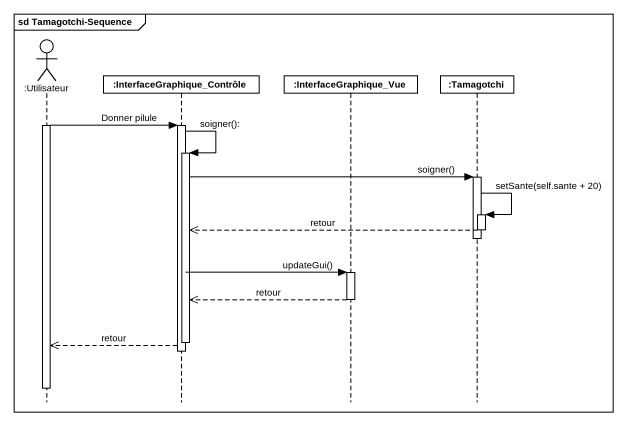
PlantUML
@startuml
mainframe sd Tamagotchi-Sequence
hide footbox
actor ":Utilisateur" as Utilisateur
participant ":InterfaceGraphique_Contrôle" as InterfaceGraphique_Contrôle
participant ":InterfaceGraphique_Vue" as InterfaceGraphique_Vue
participant ":Tamagotchi" as Tamagotchi

activate Utilisateur
Utilisateur -> InterfaceGraphique_Contrôle : Donner pilule
activate InterfaceGraphique_Contrôle
InterfaceGraphique_Contrôle -> InterfaceGraphique_Contrôle : soigner():
activate InterfaceGraphique_Contrôle
InterfaceGraphique_Contrôle -> Tamagotchi : soigner()
activate Tamagotchi
Tamagotchi -> Tamagotchi : setSante(self.sante + 20)
activate Tamagotchi
Tamagotchi -->> InterfaceGraphique_Contrôle : retour
deactivate Tamagotchi
deactivate Tamagotchi
InterfaceGraphique_Contrôle -> InterfaceGraphique_Vue : updateGui()
activate InterfaceGraphique_Vue
InterfaceGraphique_Vue -->> InterfaceGraphique_Contrôle : retour
deactivate InterfaceGraphique_Vue
deactivate InterfaceGraphique_Contrôle
InterfaceGraphique_Contrôle -->> Utilisateur : retour
deactivate InterfaceGraphique_Contrôle
deactivate Utilisateur
@enduml
